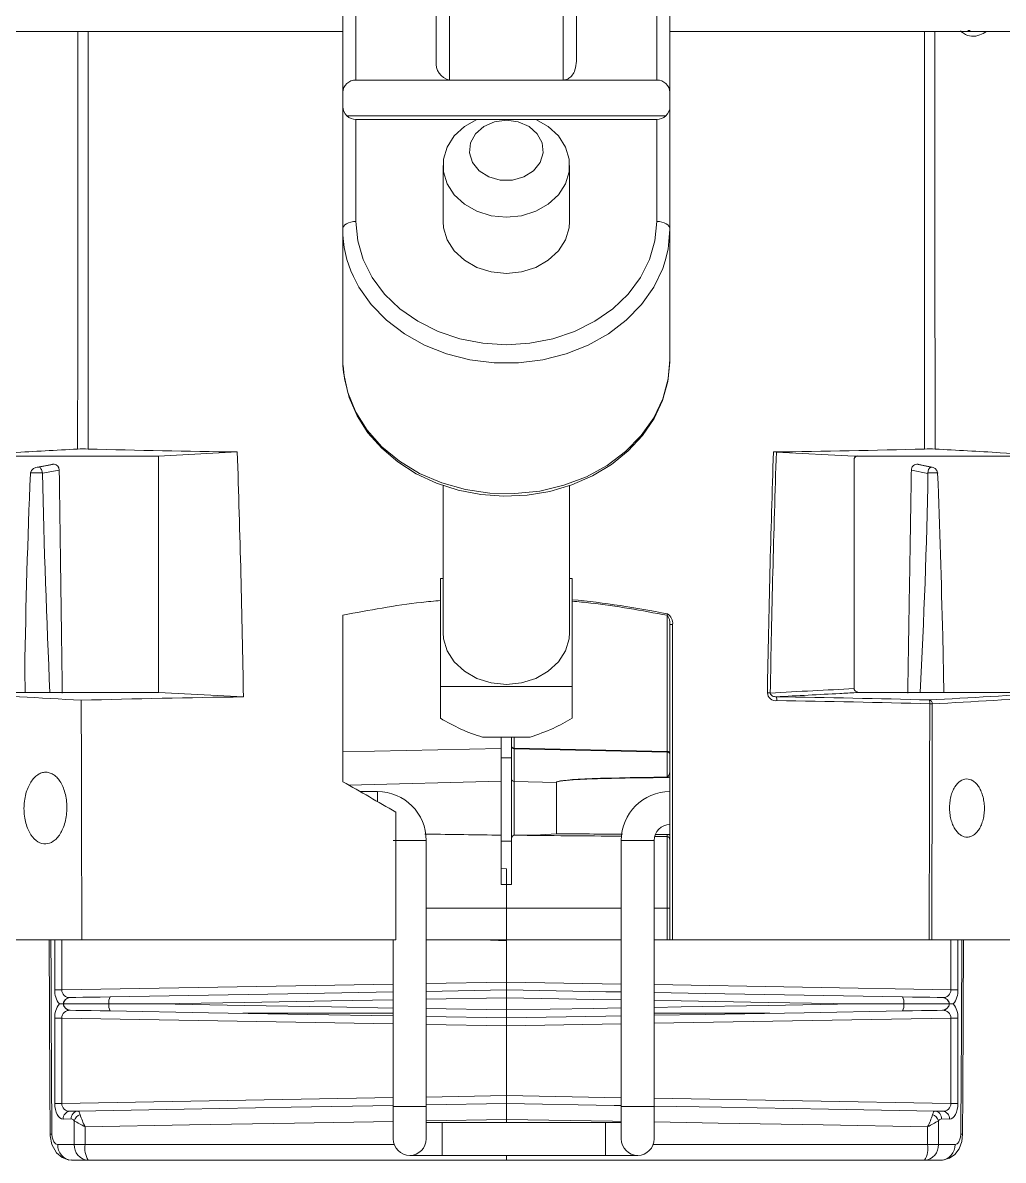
# Model space of a CAD drawing. Extents: x 9.3 to 87, y 1.1 to 68.8.
# Drawn here: x 36.271 to 39.993, y 54.122 to 58.437 of the extents above; entities that cross this region are included whole.
import ezdxf

# ---------------------------------------------------------------- set-up
doc = ezdxf.new("R2010")
doc.units = 0
doc.header["$MEASUREMENT"] = 0
doc.linetypes.add('SLD-Solid', pattern=[0])
doc.layers.add('OBJECT', color=7, linetype='CONTINUOUS')

msp = doc.modelspace()

# ---------------------------------------------------------------- linework, layer by layer
at = {"layer": 'OBJECT', "linetype": 'SLD-Solid', "lineweight": 15}
for p, q in [((37.8405, 58.291), (37.8405, 60.3961)), ((37.8905, 60.3961), (37.8905, 58.2194)), ((38.3225, 58.2194), (38.3225, 60.3961)), ((38.3725, 60.3961), (38.3725, 58.291)), ((37.4855, 58.1725), (37.4855, 60.0557)), ((37.5355, 60.0557), (37.5355, 58.2194)), ((38.6775, 58.2194), (38.6775, 60.0557)), ((38.7275, 60.0557), (38.7275, 58.1725)), ((35.2685, 58.4032), (37.4855, 58.4032)), ((38.7275, 58.4032), (40.9445, 58.4032)), ((37.5355, 58.2194), (37.8905, 58.2194)), ((37.8905, 58.2194), (38.3225, 58.2194)), ((38.6775, 58.2194), (38.3225, 58.2194)), ((37.4855, 58.1725), (37.4855, 58.1197)), ((38.7275, 58.1197), (38.7275, 58.1725)), ((37.4855, 57.6543), (37.4855, 58.1197)), ((38.7275, 58.1197), (38.7275, 57.6543)), ((37.5013, 58.0833), (38.7118, 58.0833)), ((38.6775, 58.0697), (37.5355, 58.0697)), ((37.5355, 58.0697), (37.5355, 57.6829)), ((38.6775, 57.6829), (38.6775, 58.0697)), ((37.8665, 57.8957), (37.8665, 57.6829)), ((38.3465, 57.6829), (38.3465, 57.8957)), ((37.4855, 57.6543), (37.4855, 57.5287)), ((38.7275, 57.6543), (38.7275, 57.5287)), ((37.4855, 57.5287), (37.4855, 57.1587)), ((38.7275, 57.1587), (38.7275, 57.5287)), ((37.4855, 57.1587), (37.4861, 57.1372)), ((37.0853, 56.8089), (36.7865, 56.7932)), ((36.7865, 56.7932), (36.7865, 55.8967)), ((39.1315, 56.8087), (39.4265, 56.7932)), ((36.3829, 56.7619), (36.3254, 56.751)), ((36.3862, 56.7622), (36.3309, 56.7517)), ((36.3315, 56.7518), (36.3898, 56.7622)), ((36.4096, 56.7399), (36.3455, 56.7284)), ((36.3862, 56.7622), (36.3898, 56.7622)), ((39.4265, 56.7786), (39.4265, 55.9113)), ((39.7067, 56.7275), (39.6437, 56.7399)), ((39.6641, 56.7622), (39.6677, 56.7622)), ((39.6641, 56.7622), (39.7172, 56.7517)), ((39.7177, 56.7518), (39.6677, 56.7622)), ((39.7227, 56.7511), (39.6716, 56.7618)), ((37.8665, 56.6823), (37.8665, 56.124)), ((38.3465, 56.124), (38.3465, 56.6816)), ((37.8565, 55.9192), (37.8565, 56.3288)), ((37.8565, 56.3288), (37.8665, 56.3288)), ((38.3465, 56.3288), (38.3565, 56.3288)), ((38.3565, 56.3288), (38.3565, 55.9192)), ((38.7169, 55.6729), (38.7169, 56.1893)), ((39.7668, 55.8967), (39.7635, 56.1111)), ((36.2786, 55.9806), (36.2798, 55.8954)), ((38.3565, 55.9192), (37.8565, 55.9192)), ((37.8565, 55.799), (37.8565, 55.9192)), ((38.3565, 55.799), (38.3565, 55.9192)), ((36.7865, 55.8967), (37.1087, 55.8799)), ((38.1966, 55.727), (38.0165, 55.727)), ((38.0865, 55.727), (38.0865, 55.6845)), ((38.1265, 55.6905), (38.1265, 55.727)), ((38.1362, 55.727), (38.1362, 55.6855)), ((38.0865, 55.6845), (37.4865, 55.6714)), ((38.0865, 55.6845), (38.0865, 55.5596)), ((38.1265, 55.5666), (38.1265, 55.6905)), ((38.1362, 55.6855), (38.7169, 55.6729)), ((38.7169, 55.6707), (38.1362, 55.6833)), ((38.1362, 55.6833), (38.1362, 55.5594)), ((38.7169, 55.5756), (38.7169, 55.6707)), ((38.0865, 55.5596), (37.5092, 55.5451)), ((38.0865, 55.5596), (38.0865, 55.3552)), ((38.1265, 55.3423), (38.1265, 55.5666)), ((38.1362, 55.5594), (38.2967, 55.5553)), ((38.1362, 55.5594), (38.1362, 55.3553)), ((38.2967, 55.3605), (38.2967, 55.5553)), ((38.2969, 55.5553), (38.2969, 55.3606)), ((37.6175, 55.5207), (37.5515, 55.5207)), ((37.6175, 55.5207), (37.6175, 55.4829)), ((37.8025, 55.3357), (37.6775, 55.3357)), ((37.8025, 54.3257), (37.8025, 55.3357)), ((38.0865, 55.3552), (38.0865, 55.1682)), ((38.1265, 55.3423), (38.1265, 55.1682)), ((38.5425, 55.3357), (38.5425, 54.3257)), ((38.5425, 55.3357), (38.6675, 55.3357)), ((38.6675, 54.3257), (38.6675, 55.3357)), ((38.7169, 55.0782), (38.7169, 55.3504)), ((38.0865, 55.2289), (38.1065, 55.2282)), ((38.1065, 55.1682), (38.1065, 55.2282)), ((38.1065, 55.1682), (38.0865, 55.1682)), ((38.1065, 55.1682), (38.1065, 55.0782)), ((38.1065, 55.1682), (38.1065, 55.0782)), ((38.1065, 55.1682), (38.1265, 55.1682)), ((37.8025, 55.0782), (38.1065, 55.0782)), ((38.1065, 55.0782), (38.1065, 54.9582)), ((38.1065, 55.0782), (38.1065, 54.9582)), ((38.5425, 55.0782), (38.1065, 55.0782)), ((38.6675, 55.0782), (38.7169, 55.0782)), ((38.7169, 55.0782), (38.7265, 55.0782)), ((34.8065, 54.9582), (37.6775, 54.9582)), ((36.4955, 54.9582), (36.0245, 54.9582)), ((36.3927, 54.7688), (36.3927, 54.9582)), ((36.4192, 54.9582), (36.4192, 54.7688)), ((36.4955, 54.9582), (37.6865, 54.9582)), ((37.6775, 54.9582), (37.6775, 54.3257)), ((38.1065, 54.9582), (37.8025, 54.9582)), ((37.8025, 54.9582), (38.0165, 54.9582)), ((38.0165, 54.9582), (38.1065, 54.9551)), ((38.1065, 54.9582), (38.5425, 54.9582)), ((38.1065, 54.9582), (38.1965, 54.9582)), ((38.1065, 54.7982), (38.1065, 54.9582)), ((38.1065, 54.7982), (38.1065, 54.9551)), ((38.5425, 54.9582), (38.1965, 54.9582)), ((38.7165, 54.9582), (38.6675, 54.9582)), ((41.4065, 54.9582), (38.6675, 54.9582)), ((39.7111, 54.9582), (38.7373, 54.9582)), ((39.7209, 54.9582), (40.1886, 54.9582)), ((39.7939, 54.9582), (39.7939, 54.7688)), ((39.8204, 54.7688), (39.8204, 54.9582)), ((37.8025, 54.7929), (38.1065, 54.7982)), ((38.1065, 54.7982), (38.1065, 54.7682)), ((38.1065, 54.7982), (38.1065, 54.7682)), ((38.5425, 54.7906), (38.1065, 54.7982)), ((36.3927, 54.7688), (36.4192, 54.7688)), ((36.4192, 54.7688), (37.6775, 54.7907)), ((37.8025, 54.7629), (38.1065, 54.7682)), ((39.7939, 54.7688), (38.6675, 54.7884)), ((39.8204, 54.7688), (39.7939, 54.7688)), ((38.1065, 54.7382), (37.8025, 54.7329)), ((38.1065, 54.6922), (38.1065, 54.7382)), ((38.1065, 54.6922), (38.1065, 54.7382)), ((37.1065, 54.6802), (37.6775, 54.6802)), ((37.8025, 54.6975), (38.1065, 54.6922)), ((38.1065, 54.6622), (37.8025, 54.6675)), ((38.6675, 54.6802), (39.1065, 54.6802)), ((36.3927, 54.3378), (36.3927, 54.6617)), ((36.3927, 54.6617), (36.4192, 54.6617)), ((37.6775, 54.6397), (36.4192, 54.6617)), ((36.4192, 54.6617), (36.4192, 54.3378)), ((38.1065, 54.6322), (37.8025, 54.6375)), ((38.1065, 54.6622), (38.1065, 54.6322)), ((38.1065, 54.6622), (38.1065, 54.6322)), ((38.1065, 54.6322), (38.5425, 54.6398)), ((38.1065, 54.3672), (38.1065, 54.6322)), ((38.1065, 54.3672), (38.1065, 54.6322)), ((38.6675, 54.642), (39.7939, 54.6617)), ((39.8204, 54.6617), (39.7939, 54.6617)), ((39.7939, 54.6617), (39.7939, 54.3378)), ((39.8204, 54.3378), (39.8204, 54.6617)), ((37.8025, 54.3619), (38.1065, 54.3672)), ((38.1065, 54.3672), (38.1065, 54.3372)), ((38.1065, 54.3672), (38.1065, 54.3372)), ((38.5425, 54.3596), (38.1065, 54.3672)), ((36.3927, 54.3378), (36.4192, 54.3378)), ((36.4192, 54.3378), (37.6775, 54.3597)), ((37.6775, 54.3257), (37.6775, 54.2032)), ((37.8025, 54.3257), (37.6775, 54.3257)), ((37.8025, 54.3319), (38.1065, 54.3372)), ((37.8025, 54.2032), (37.8025, 54.3257)), ((38.5425, 54.3257), (38.5425, 54.2032)), ((38.5425, 54.3257), (38.6675, 54.3257)), ((39.7939, 54.3378), (38.6675, 54.3574)), ((38.6675, 54.2032), (38.6675, 54.3257)), ((39.8204, 54.3378), (39.7939, 54.3378)), ((36.4549, 54.2789), (36.4246, 54.2783)), ((36.4506, 54.3083), (36.4809, 54.3088)), ((39.7625, 54.3083), (39.7322, 54.3088)), ((39.7581, 54.2789), (39.7885, 54.2783)), ((36.4665, 54.1822), (36.4665, 54.2722)), ((36.5075, 54.2495), (36.5075, 54.1822)), ((38.1065, 54.2772), (37.8025, 54.2719)), ((37.8625, 54.2657), (37.8025, 54.2657)), ((38.4825, 54.2657), (37.8625, 54.2657)), ((37.8625, 54.2657), (37.8625, 54.1407)), ((38.1065, 54.2657), (38.1065, 54.2772)), ((38.1065, 54.2657), (38.1065, 54.2772)), ((38.5425, 54.2657), (38.4825, 54.2657)), ((38.4825, 54.2657), (38.4825, 54.1407)), ((39.7055, 54.2495), (39.7055, 54.1822)), ((39.7465, 54.1822), (39.7465, 54.2722)), ((36.4037, 54.1822), (36.4665, 54.1822)), ((36.5075, 54.1822), (36.4665, 54.1822)), ((36.5075, 54.1822), (37.6812, 54.1822)), ((39.7055, 54.1822), (38.6639, 54.1822)), ((39.7055, 54.1822), (39.7465, 54.1822)), ((39.8094, 54.1822), (39.7465, 54.1822)), ((36.5195, 54.1222), (36.4566, 54.1222)), ((38.1065, 54.1222), (36.5195, 54.1222)), ((37.74, 54.1407), (37.8625, 54.1407)), ((37.8625, 54.1407), (38.4825, 54.1407)), ((38.1065, 54.1407), (38.1065, 54.1222)), ((38.1065, 54.1407), (38.1065, 54.1222)), ((38.1065, 54.1222), (39.6936, 54.1222)), ((38.4825, 54.1407), (38.605, 54.1407)), ((39.6936, 54.1222), (39.7564, 54.1222))]:
    msp.add_line(p, q, dxfattribs=at)
at = {"layer": 'OBJECT', "linetype": 'SLD-Solid', "lineweight": 15, "flags": 128}
for points in [[(38.2183, 58.0697), (38.2657, 58.0429), (38.3041, 58.0074), (38.3309, 57.9655), (38.3448, 57.9194), (38.3448, 57.872), (38.3309, 57.826), (38.3041, 57.7841), (38.2657, 57.7486), (38.2181, 57.7217), (38.164, 57.7049), (38.1065, 57.6991), (38.0491, 57.7049), (37.995, 57.7217), (37.9474, 57.7486), (37.909, 57.7841), (37.8821, 57.826), (37.8683, 57.872), (37.8683, 57.9194), (37.8821, 57.9655), (37.909, 58.0074), (37.9474, 58.0429), (37.9948, 58.0697)], [(38.1065, 58.0678), (38.0611, 58.0616), (38.0206, 58.0436), (37.9893, 58.0158), (37.9708, 57.9813), (37.967, 57.9436), (37.9783, 57.907), (38.0035, 57.8754), (38.0399, 57.8522), (38.0835, 57.84), (38.1296, 57.84), (38.1732, 57.8522), (38.2095, 57.8754), (38.2347, 57.907), (38.2461, 57.9436), (38.2423, 57.9813), (38.2237, 58.0158), (38.1925, 58.0436), (38.152, 58.0616), (38.1065, 58.0678)], [(37.4855, 57.6543), (37.4865, 57.6599), (37.4893, 57.6652), (37.494, 57.6702), (37.5002, 57.6745), (37.5078, 57.6781), (37.5164, 57.6808), (37.5258, 57.6824), (37.5355, 57.6829)], [(37.5355, 57.6829), (37.5426, 57.6098), (37.5635, 57.5384), (37.5978, 57.4706), (37.6446, 57.408), (37.7028, 57.3522), (37.7709, 57.3045), (37.8473, 57.2662), (37.9301, 57.2381), (38.0172, 57.221), (38.1065, 57.2152), (38.1959, 57.221), (38.283, 57.2381), (38.3658, 57.2662), (38.4422, 57.3045), (38.5103, 57.3522), (38.5685, 57.408), (38.6153, 57.4706), (38.6496, 57.5384), (38.6705, 57.6098), (38.6775, 57.6829)], [(37.8665, 57.6829), (37.8683, 57.6592), (37.8821, 57.6132), (37.909, 57.5713), (37.9474, 57.5358), (37.995, 57.5089), (38.0491, 57.4921), (38.1065, 57.4863)], [(38.1065, 57.4863), (38.164, 57.4921), (38.2181, 57.5089), (38.2657, 57.5358), (38.3041, 57.5713), (38.3309, 57.6132), (38.3448, 57.6592), (38.3465, 57.6829)], [(38.7275, 57.6543), (38.7266, 57.6599), (38.7237, 57.6652), (38.7191, 57.6702), (38.7129, 57.6745), (38.7053, 57.6781), (38.6967, 57.6808), (38.6873, 57.6824), (38.6775, 57.6829)], [(38.7275, 57.6543), (38.7206, 57.5785), (38.7098, 57.5336)], [(38.7098, 57.5336), (38.7, 57.5043), (38.666, 57.4336), (38.6196, 57.3677), (38.5618, 57.3083), (38.4937, 57.2566), (38.417, 57.2137), (38.3334, 57.1807), (38.2447, 57.1583), (38.1529, 57.147), (38.0601, 57.147), (37.9684, 57.1583), (37.8797, 57.1807), (37.796, 57.2137), (37.7194, 57.2566), (37.6513, 57.3083), (37.5934, 57.3677), (37.547, 57.4336), (37.5258, 57.474)], [(37.4861, 57.1372), (37.4883, 57.1106), (37.5045, 57.034), (37.5347, 56.9604), (37.5782, 56.8914), (37.6341, 56.8286), (37.7009, 56.7735), (37.7773, 56.7274), (37.8613, 56.6914), (37.951, 56.6662), (38.0444, 56.6526), (38.1392, 56.6507), (38.2332, 56.6607), (38.3243, 56.6823), (38.4103, 56.715), (38.4893, 56.7581), (38.5593, 56.8105), (38.6187, 56.871), (38.6662, 56.9383), (38.7007, 57.0106), (38.7213, 57.0865), (38.7275, 57.1587)], [(37.4875, 57.1364), (37.4916, 57.0866), (37.5099, 57.015), (37.54, 56.9464), (37.5814, 56.882), (37.6334, 56.8231), (37.6948, 56.7708), (37.7646, 56.7263), (37.8413, 56.6904), (37.9234, 56.6639), (38.0093, 56.6473), (38.0971, 56.641), (38.1851, 56.6451), (38.2716, 56.6595), (38.3549, 56.6841), (38.4333, 56.7182), (38.5051, 56.7614), (38.5688, 56.8127), (38.6232, 56.8712), (38.667, 56.9355), (38.6994, 57.0043), (38.7196, 57.0762), (38.7274, 57.1495), (38.7269, 57.1588)], [(38.1065, 55.9274), (38.0491, 55.9331), (37.995, 55.9499), (37.9474, 55.9768), (37.909, 56.0123), (37.8821, 56.0543), (37.8683, 56.1003), (37.8665, 56.124)], [(38.3465, 56.124), (38.3448, 56.1003), (38.3309, 56.0543), (38.3041, 56.0123), (38.2657, 55.9768), (38.2181, 55.9499), (38.164, 55.9331), (38.1065, 55.9274)], [(38.1265, 55.6905), (38.1267, 55.6895), (38.1273, 55.6886), (38.1282, 55.6877), (38.1293, 55.687), (38.1308, 55.6864), (38.1325, 55.6859), (38.1343, 55.6856), (38.1362, 55.6855)], [(38.7265, 55.6679), (38.7264, 55.6688), (38.7258, 55.6697), (38.7249, 55.6706), (38.7237, 55.6713), (38.7223, 55.672), (38.7206, 55.6724), (38.7188, 55.6727), (38.7169, 55.6729)], [(36.3717, 54.9582), (36.3734, 54.4038), (36.375, 54.2211)], [(39.8381, 54.2211), (39.8395, 54.3749), (39.8417, 54.9582)], [(36.6029, 54.742), (36.9759, 54.7485), (37.3513, 54.755), (37.6775, 54.7607)], [(38.5425, 54.7606), (38.4846, 54.7616), (38.1065, 54.7682)], [(39.6102, 54.742), (39.2372, 54.7485), (38.8617, 54.755), (38.6675, 54.7584)], [(36.4506, 54.7393), (36.472, 54.7397), (36.4989, 54.7402), (36.5303, 54.7407), (36.5654, 54.7413), (36.6029, 54.742)], [(37.6775, 54.7308), (37.4431, 54.7267), (37.1128, 54.7209), (36.7842, 54.7152)], [(36.7842, 54.7152), (37.1128, 54.7095), (37.4431, 54.7038), (37.6775, 54.6997)], [(38.1065, 54.7382), (38.4386, 54.7324), (38.5425, 54.7306)], [(38.6675, 54.7285), (38.77, 54.7267), (39.1003, 54.7209), (39.4289, 54.7152)], [(39.4289, 54.7152), (39.1003, 54.7095), (38.77, 54.7038), (38.6675, 54.702)], [(39.7625, 54.7393), (39.7411, 54.7397), (39.7142, 54.7402), (39.6827, 54.7407), (39.6477, 54.7413), (39.6102, 54.742)], [(36.6029, 54.6885), (36.5654, 54.6891), (36.5303, 54.6897), (36.4989, 54.6903), (36.472, 54.6908), (36.4506, 54.6911)], [(37.6775, 54.6697), (37.3513, 54.6754), (36.9759, 54.682), (36.6029, 54.6885)], [(38.5425, 54.6998), (38.4386, 54.698), (38.1065, 54.6922)], [(38.1065, 54.6622), (38.4846, 54.6688), (38.5425, 54.6698)], [(38.6675, 54.672), (38.8617, 54.6754), (39.2372, 54.682), (39.6102, 54.6885)], [(39.6102, 54.6885), (39.6477, 54.6891), (39.6827, 54.6897), (39.7142, 54.6903), (39.7411, 54.6908), (39.7625, 54.6911)], [(36.4809, 54.3088), (36.8835, 54.3159), (37.2894, 54.323), (37.6775, 54.3297)], [(38.5425, 54.3296), (38.5157, 54.3301), (38.1065, 54.3372)], [(39.7322, 54.3088), (39.3296, 54.3159), (38.9237, 54.323), (38.6675, 54.3274)], [(37.6775, 54.2698), (37.303, 54.2633), (36.9037, 54.2564), (36.5075, 54.2495)], [(38.1065, 54.2772), (38.5088, 54.2702), (38.5425, 54.2697)], [(38.6675, 54.2675), (38.9101, 54.2633), (39.3094, 54.2564), (39.7055, 54.2495)], [(36.3751, 54.2211), (36.375, 54.2152), (36.3813, 54.1817), (36.3986, 54.1503), (36.42, 54.1322), (36.4459, 54.123), (36.4562, 54.1234)], [(39.7571, 54.123), (39.7619, 54.1224), (39.7888, 54.1298), (39.8091, 54.1444), (39.8248, 54.1657), (39.8352, 54.1938), (39.8378, 54.221)]]:
    msp.add_lwpolyline(points, dxfattribs=at)
at = {"layer": 'OBJECT', "linetype": 'SLD-Solid', "lineweight": 15}
for centre, radius, start, end in [((37.9033, 58.2815), 0.0634, 171.4507, 258.4269), ((37.534, 58.1709), 0.0485, 88.1618, 178.1955), ((38.679, 58.1709), 0.0485, 1.8797, 91.7633), ((37.5355, 58.1197), 0.05, 180.0003, 226.8208), ((38.6775, 58.1197), 0.05, 313.1793, 359.9988), ((37.5355, 58.1197), 0.05, 226.822, 269.9991), ((38.6775, 58.1197), 0.05, 270.0001, 313.1788), ((37.9156, 57.6558), 0.4301, 180.2013, 204.9991), ((36.4997, 56.3158), 0.5046, 87.8208, 92.3097), ((39.1244, 56.6206), 0.1882, 87.8145, 91.1956), ((39.4403, 56.78), 0.0138, 99.7979, 185.6882), ((39.7134, 56.3158), 0.5046, 87.6902, 92.1792), ((36.3302, 56.7205), 0.0313, 88.7341, 163.8916), ((36.3881, 56.7407), 0.0215, 357.7831, 85.5477), ((39.665, 56.7409), 0.0213, 92.4763, 182.6471), ((39.7334, 56.7306), 0.0266, 127.5338, 183.1604), ((39.7177, 56.7256), 0.0262, 9.4967, 90.1179), ((64.6751, 55.5444), 28.3997, 177.61255, 179.11991), ((72.3641, 57.5549), 36.028, 181.31446, 182.63789), ((18.1411, 57.0941), 21.5688, 356.81767, 359.02605), ((-2.0694, 55.1246), 41.8437, 1.35095, 2.19659), ((38.0148, 52.719), 3.546, 78.5613, 84.469), ((38.5892, 56.2186), 0.131, 347.0442, 349.4355), ((38.6864, 56.162), 0.0409, 348.8971, 41.8178), ((38.6983, 56.1604), 0.0395, 351.3895, 60.0222), ((38.7345, 56.0744), 0.0802, 87.9733, 95.695), ((39.1291, 55.8972), 0.0319, 184.0224, 276.7138), ((39.0929, 55.6228), 0.2722, 86.7448, 89.0894), ((39.1004, 55.8692), 0.0326, 353.3818, 19.409), ((39.6908, 55.8572), 0.0229, 350.5798, 28.2809), ((39.7088, 55.8538), 0.0144, 358.0331, 81.4105), ((39.7125, 55.5672), 0.2863, 87.8594, 89.8319), ((38.2144, 56.3808), 0.6831, 238.4058, 253.1576), ((38.1352, 55.6921), 0.00884, 190.4208, 276.2159), ((38.3062, 55.6844), 0.17, 179.6306, 180.3694), ((38.5355, 55.6718), 0.1814, 359.6538, 0.3462), ((38.7178, 55.6619), 0.00884, 10.4177, 96.2134), ((38.7471, 55.5775), 0.0303, 183.5924, 187.126), ((38.7167, 55.5929), 0.0192, 271.0112, 300.7507), ((38.1352, 55.5682), 0.00884, 190.4214, 276.2131), ((38.297, 55.5662), 0.0109, 268.3848, 269.3044), ((37.6175, 55.3357), 0.185, 0, 90), ((38.7275, 55.3357), 0.185, 90, 180), ((38.1648, 56.9485), 1.5935, 268.9717, 274.7491), ((38.8695, 128.0456), 72.6872, 269.548649, 269.74638), ((38.7275, 55.3357), 0.06, 90, 180), ((38.9115, 55.3499), 0.1946, 177.5722, 179.8798), ((38.1396, 55.3431), 0.0131, 113.7121, 183.2978), ((39.2825, 161.9074), 106.5585, 269.382621, 269.602463), ((38.7147, 55.3387), 0.0119, 354.6498, 79.3462), ((28.3665, 55.0483), 10.3505, 359.5012, 0.16547), ((36.4671, 54.7638), 0.0746, 176.1801, 220.6664), ((36.4489, 54.769), 0.0297, 180.4726, 272.3669), ((39.7641, 54.769), 0.0297, 267.6331, 359.5286), ((39.746, 54.7638), 0.0746, 319.334, 3.8183), ((36.4671, 54.6666), 0.0746, 139.3336, 183.8199), ((36.4522, 54.7117), 0.0277, 94.2445, 172.6384), ((36.4522, 54.7188), 0.0277, 187.3616, 265.7555), ((36.4524, 54.7119), 0.0275, 93.8712, 173.0771), ((36.4524, 54.7185), 0.0275, 186.9222, 266.1302), ((36.636, 54.7217), 0.0387, 148.5051, 189.6803), ((36.636, 54.7087), 0.0387, 170.3197, 211.4949), ((39.5771, 54.7217), 0.0387, 350.3171, 31.4976), ((39.5771, 54.7087), 0.0387, 328.5024, 9.6829), ((39.7606, 54.7119), 0.0275, 6.9219, 86.1298), ((39.7606, 54.7185), 0.0275, 273.8688, 353.0788), ((39.7609, 54.7117), 0.0277, 7.363, 85.7534), ((39.7609, 54.7188), 0.0277, 274.2466, 352.637), ((39.746, 54.6666), 0.0746, 356.1817, 40.666), ((36.4489, 54.6614), 0.0297, 87.6326, 179.528), ((39.7641, 54.6614), 0.0297, 0.4709, 92.3675), ((36.449, 54.338), 0.0298, 180.5097, 273.1098), ((39.7641, 54.338), 0.0298, 266.8904, 359.4907), ((36.4529, 54.2801), 0.0283, 94.7089, 183.5306), ((36.4832, 54.2806), 0.0283, 94.7089, 183.53), ((36.502, 54.2604), 0.0374, 110.7328, 161.4995), ((36.7762, 54.3862), 0.3014, 197.5498, 206.9734), ((39.4366, 54.3864), 0.3018, 333.0322, 342.4453), ((39.7111, 54.2604), 0.0374, 18.501, 69.2674), ((39.7299, 54.2806), 0.0283, 356.4704, 85.2908), ((39.7602, 54.2801), 0.0283, 356.4692, 85.2906), ((36.7448, 54.7258), 0.5322, 238.4747, 243.5216), ((39.4678, 54.7267), 0.5332, 296.4832, 301.5205), ((36.3812, 54.1817), 0.0399, 89.1265, 99.2376), ((37.74, 54.2032), 0.0625, 180, 0), ((38.605, 54.2032), 0.0625, 180, 0), ((39.8318, 54.1807), 0.0409, 80.9174, 90.7827), ((36.4604, 54.1789), 0.0568, 176.664, 266.2215), ((36.5233, 54.1789), 0.0568, 176.6637, 266.2218), ((36.5916, 54.1678), 0.0853, 170.2762, 212.3304), ((39.6215, 54.1678), 0.0853, 327.6712, 9.7227), ((39.6898, 54.1789), 0.0568, 273.7788, 3.3359), ((39.7527, 54.1789), 0.0568, 273.7788, 3.3359)]:
    msp.add_arc(centre, radius, start, end, dxfattribs=at)
for centre, major_axis, ratio, start_param, end_param in [((41.0652, 55.4858), (2.7685, -0.0696), 0.020997, 2.583961, 3.14212), ((39.3553, 55.4582), (3.6232, 0), 0.030245, 4.521937, 4.535268), ((36.4246, 54.3383), (0.0004, 0.06), 0.531565, 1.583731, 3.154527), ((39.7885, 54.3383), (-0.0004, 0.06), 0.531565, 3.128658, 4.699455)]:
    msp.add_ellipse(centre, major_axis=major_axis, ratio=ratio, start_param=start_param, end_param=end_param, dxfattribs=at)
for points, knots in [([(36.4794, 56.82), (36.4794, 56.8572), (36.4795, 57.1565), (36.48, 57.6848), (36.4802, 58.1747), (36.4803, 58.4032)], [0, 0, 0, 0, 0.070328, 0.566297, 1, 1, 1, 1]), ([(36.5196, 58.4032), (36.5195, 58.1568), (36.5194, 57.6299), (36.5191, 57.1014), (36.5189, 56.82)], [0, 0, 0, 0, 0.467637, 1, 1, 1, 1]), ([(39.6935, 58.4032), (39.6936, 58.1457), (39.6937, 57.6187), (39.694, 57.0902), (39.6942, 56.82)], [0, 0, 0, 0, 0.488781, 1, 1, 1, 1]), ([(39.929, 58.4032), (39.9207, 58.3986), (39.8929, 58.3832), (39.857, 58.3827), (39.8335, 58.4033), (39.8297, 58.4066)], [0, 0, 0, 0, 0.262381, 0.881618, 1, 1, 1, 1]), ([(38.3725, 58.291), (38.3715, 58.2797), (38.3699, 58.2609), (38.3582, 58.2389), (38.3456, 58.2264), (38.3334, 58.2203), (38.3258, 58.2197), (38.3225, 58.2194)], [0, 0, 0, 0, 0.350281, 0.585229, 0.7605, 0.899708, 1, 1, 1, 1]), ([(36.7865, 56.7932), (36.6837, 56.7932), (36.5828, 56.7932), (36.3849, 56.7932), (36.2879, 56.7932), (36.098, 56.7932), (36.0056, 56.7932), (35.871, 56.7932), (35.8268, 56.7932), (35.7397, 56.7932), (35.6968, 56.7932), (35.5703, 56.7932), (35.4892, 56.7932), (35.3723, 56.7932), (35.3341, 56.7932), (35.2594, 56.7932), (35.2229, 56.7932), (35.1159, 56.7932), (35.0483, 56.7932), (34.9526, 56.7932), (34.9216, 56.7932), (34.8765, 56.7932), (34.8617, 56.7932), (34.8326, 56.7932), (34.8183, 56.7932), (34.804, 56.7932)], [0, 0, 0, 0, 0.125, 0.125, 0.25, 0.25, 0.375, 0.375, 0.4375, 0.4375, 0.5, 0.5, 0.625, 0.625, 0.6875, 0.6875, 0.75, 0.75, 0.875, 0.875, 0.9375, 0.9375, 0.96875, 0.96875, 1, 1, 1, 1]), ([(36.0392, 56.7948), (36.1036, 56.7987), (36.168, 56.8024), (36.2324, 56.8061), (36.3147, 56.8108), (36.397, 56.8154), (36.4794, 56.82)], [0.00042223, 0.00042223, 0.00042223, 0.00042223, 0.00998302, 0.00998302, 0.00998302, 0.02220394, 0.02220394, 0.02220394, 0.02220394]), ([(39.4265, 56.7932), (39.5294, 56.7932), (39.6303, 56.7932), (39.8281, 56.7932), (39.9252, 56.7932), (40.1151, 56.7932), (40.2075, 56.7932), (40.342, 56.7932), (40.3862, 56.7932), (40.4733, 56.7932), (40.5163, 56.7932), (40.6428, 56.7932), (40.7239, 56.7932), (40.8408, 56.7932), (40.8789, 56.7932), (40.9536, 56.7932), (40.9902, 56.7932), (41.0972, 56.7932), (41.1647, 56.7932), (41.2605, 56.7932), (41.2915, 56.7932), (41.3366, 56.7932), (41.3514, 56.7932), (41.3805, 56.7932), (41.3948, 56.7932), (41.4091, 56.7932)], [0, 0, 0, 0, 0.125, 0.125, 0.25, 0.25, 0.375, 0.375, 0.4375, 0.4375, 0.5, 0.5, 0.625, 0.625, 0.6875, 0.6875, 0.75, 0.75, 0.875, 0.875, 0.9375, 0.9375, 0.96875, 0.96875, 1, 1, 1, 1]), ([(40.1739, 56.7948), (40.1095, 56.7987), (40.0451, 56.8024), (39.9807, 56.8061), (39.8984, 56.8108), (39.816, 56.8154), (39.7337, 56.82)], [0.00042223, 0.00042223, 0.00042223, 0.00042223, 0.00998302, 0.00998302, 0.00998302, 0.02220394, 0.02220394, 0.02220394, 0.02220394]), ([(36.3315, 56.7518), (36.3315, 56.7517), (36.3325, 56.7516), (36.3348, 56.7509), (36.3384, 56.748), (36.3417, 56.7431), (36.3443, 56.737), (36.3451, 56.7322), (36.3455, 56.7299)], [0, 0, 0, 0, 0.005288, 0.181468, 0.410794, 0.614403, 0.806986, 1, 1, 1, 1]), ([(36.3455, 56.7299), (36.3376, 56.7297), (36.3215, 56.7293), (36.3074, 56.7292), (36.3002, 56.7291)], [0, 0, 0, 0, 0.488037, 1, 1, 1, 1]), ([(39.7436, 56.7299), (39.7388, 56.7297), (39.729, 56.7293), (39.7143, 56.7292), (39.7068, 56.7291)], [0, 0, 0, 0, 0.488035, 1, 1, 1, 1]), ([(37.4865, 56.19), (37.5855, 56.2085), (37.7081, 56.2315), (37.8325, 56.2433), (37.8565, 56.2455)], [0, 0, 0, 0, 0.806559, 1, 1, 1, 1]), ([(38.7169, 56.1893), (38.6208, 56.2071), (38.5013, 56.2293), (38.3802, 56.2408), (38.3565, 56.2431)], [0, 0, 0, 0, 0.804447, 1, 1, 1, 1]), ([(34.8312, 55.8967), (34.944, 55.8967), (35.0712, 55.8967), (35.3543, 55.8967), (35.5084, 55.8967), (35.7579, 55.8967), (35.8437, 55.8967), (36.0202, 55.8967), (36.111, 55.8967), (36.3908, 55.8967), (36.5849, 55.8967), (36.7865, 55.8967)], [0, 0, 0, 0, 0.25, 0.25, 0.5, 0.5, 0.625, 0.625, 0.75, 0.75, 1, 1, 1, 1]), ([(39.1312, 55.8801), (39.1264, 55.8801), (39.1216, 55.8808), (39.1149, 55.884), (39.1128, 55.8853), (39.1094, 55.8892), (39.1082, 55.8918), (39.1084, 55.8945)], [0, 0, 0, 0, 0.5, 0.5, 0.75, 0.75, 1, 1, 1, 1]), ([(39.1084, 55.8945), (39.1621, 55.8974), (39.2159, 55.9002), (39.2697, 55.903), (39.322, 55.9058), (39.3742, 55.9085), (39.4265, 55.9113)], [0, 0, 0, 0, 0.00819672, 0.00819672, 0.00819672, 0.01616894, 0.01616894, 0.01616894, 0.01616894]), ([(39.4478, 55.8967), (39.4428, 55.8965), (39.4378, 55.8962), (39.4328, 55.8959), (39.4128, 55.8949), (39.3928, 55.8938), (39.3728, 55.8928), (39.2923, 55.8885), (39.2117, 55.8843), (39.1312, 55.8801)], [0, 0, 0, 0, 0.000762, 0.000762, 0.000762, 0.00381, 0.00381, 0.00381, 0.0160892, 0.0160892, 0.0160892, 0.0160892]), ([(39.4265, 55.9113), (39.4265, 55.9088), (39.4275, 55.9064), (39.4305, 55.9025), (39.4324, 55.9011), (39.4385, 55.8977), (39.4432, 55.8967), (39.4478, 55.8967)], [0, 0, 0, 0, 0.25, 0.25, 0.5, 0.5, 1, 1, 1, 1]), ([(41.3819, 55.8967), (41.2701, 55.8967), (41.1441, 55.8967), (40.864, 55.8967), (40.7116, 55.8967), (40.3826, 55.8967), (40.2081, 55.8967), (39.8391, 55.8967), (39.6472, 55.8967), (39.4478, 55.8967)], [0, 0, 0, 0, 0.25, 0.25, 0.5, 0.5, 0.75, 0.75, 1, 1, 1, 1]), ([(38.1966, 55.727), (38.2266, 55.7375), (38.2848, 55.7579), (38.3331, 55.7856), (38.3565, 55.799)], [0, 0, 0, 0, 0.515407, 1, 1, 1, 1]), ([(36.3581, 55.3223), (36.3681, 55.3227), (36.3777, 55.3259), (36.3918, 55.3354), (36.3964, 55.3394), (36.405, 55.3487), (36.4091, 55.354), (36.4168, 55.3662), (36.4204, 55.3731), (36.4267, 55.388), (36.4294, 55.3961), (36.434, 55.4135), (36.4357, 55.4225), (36.4381, 55.4412), (36.4387, 55.451), (36.4386, 55.4702), (36.4379, 55.4798), (36.4354, 55.4986), (36.4336, 55.5075), (36.429, 55.5245), (36.4262, 55.5325), (36.4197, 55.547), (36.4161, 55.5537), (36.4083, 55.5655), (36.4042, 55.5706), (36.3954, 55.5794), (36.3908, 55.5831), (36.3814, 55.5888), (36.3766, 55.5909), (36.3668, 55.5936), (36.3618, 55.5942), (36.3519, 55.5939), (36.347, 55.593), (36.3372, 55.5897), (36.3323, 55.5873), (36.323, 55.581), (36.3184, 55.5771), (36.3097, 55.5678), (36.3055, 55.5623), (36.2978, 55.5502), (36.2943, 55.5434), (36.2879, 55.5286), (36.2851, 55.5203), (36.2805, 55.5032), (36.2787, 55.4942), (36.2769, 55.4801), (36.2765, 55.4752), (36.2759, 55.4656), (36.2757, 55.4608), (36.2758, 55.4464), (36.2764, 55.4366), (36.2789, 55.4179), (36.2807, 55.409), (36.2854, 55.3918), (36.2882, 55.3839), (36.2947, 55.3693), (36.2984, 55.3627), (36.3101, 55.345), (36.3192, 55.3362), (36.338, 55.3247), (36.3481, 55.322), (36.3581, 55.3223)], [0, 0, 0, 0, 0.0625, 0.0625, 0.09375, 0.09375, 0.125, 0.125, 0.15625, 0.15625, 0.1875, 0.1875, 0.21875, 0.21875, 0.25, 0.25, 0.28125, 0.28125, 0.3125, 0.3125, 0.34375, 0.34375, 0.375, 0.375, 0.40625, 0.40625, 0.4375, 0.4375, 0.46875, 0.46875, 0.5, 0.5, 0.53125, 0.53125, 0.5625, 0.5625, 0.59375, 0.59375, 0.625, 0.625, 0.65625, 0.65625, 0.6875, 0.6875, 0.71875, 0.71875, 0.734375, 0.734375, 0.75, 0.75, 0.78125, 0.78125, 0.8125, 0.8125, 0.84375, 0.84375, 0.875, 0.875, 0.9375, 0.9375, 1, 1, 1, 1]), ([(38.7171, 55.5737), (38.6464, 55.5733), (38.5757, 55.5725), (38.4698, 55.57), (38.4345, 55.569), (38.3817, 55.5666), (38.3641, 55.5657), (38.3378, 55.5637), (38.3291, 55.5629), (38.3161, 55.5613), (38.3118, 55.5607), (38.3055, 55.5594), (38.3034, 55.559), (38.3004, 55.558), (38.2995, 55.5577), (38.2977, 55.5567), (38.2969, 55.5561), (38.2969, 55.5553)], [0, 0, 0, 0, 0.5, 0.5, 0.75, 0.75, 0.875, 0.875, 0.9375, 0.9375, 0.96875, 0.96875, 0.984375, 0.984375, 0.992188, 0.992188, 1, 1, 1, 1]), ([(38.7265, 55.5944), (38.7265, 55.5916), (38.7258, 55.5886), (38.7239, 55.5836), (38.7231, 55.5819), (38.7216, 55.5793), (38.721, 55.5784), (38.7199, 55.5772), (38.7195, 55.5768), (38.7184, 55.576), (38.7178, 55.5756), (38.7169, 55.5756)], [0, 0, 0, 0, 0.5, 0.5, 0.75, 0.75, 0.875, 0.875, 0.9375, 0.9375, 1, 1, 1, 1]), ([(39.8533, 55.5686), (39.8614, 55.5688), (39.8693, 55.5665), (39.8808, 55.5594), (39.8846, 55.5564), (39.8917, 55.5493), (39.8951, 55.5452), (39.9016, 55.5357), (39.9046, 55.5303), (39.91, 55.5185), (39.9123, 55.5122), (39.9164, 55.4984), (39.9179, 55.4911), (39.9202, 55.4761), (39.9209, 55.4682), (39.9212, 55.4526), (39.9208, 55.4448), (39.9191, 55.4294), (39.9178, 55.4219), (39.9143, 55.4079), (39.9121, 55.4012), (39.9071, 55.389), (39.9043, 55.3834), (39.8981, 55.3734), (39.8947, 55.369), (39.8877, 55.3615), (39.884, 55.3583), (39.8764, 55.3532), (39.8725, 55.3512), (39.8646, 55.3486), (39.8605, 55.3479), (39.8525, 55.3477), (39.8485, 55.3482), (39.8405, 55.3505), (39.8365, 55.3522), (39.8289, 55.3569), (39.8251, 55.3598), (39.818, 55.3669), (39.8145, 55.3712), (39.8081, 55.3807), (39.8051, 55.386), (39.7998, 55.3976), (39.7974, 55.4042), (39.7934, 55.4178), (39.7918, 55.425), (39.7896, 55.4401), (39.7889, 55.448), (39.7886, 55.4637), (39.789, 55.4716), (39.7906, 55.487), (39.7919, 55.4944), (39.7954, 55.5085), (39.7976, 55.5152), (39.8026, 55.5274), (39.8055, 55.5331), (39.8147, 55.548), (39.8219, 55.5557), (39.8371, 55.5658), (39.8452, 55.5685), (39.8533, 55.5686)], [0, 0, 0, 0, 0.0625, 0.0625, 0.09375, 0.09375, 0.125, 0.125, 0.15625, 0.15625, 0.1875, 0.1875, 0.21875, 0.21875, 0.25, 0.25, 0.28125, 0.28125, 0.3125, 0.3125, 0.34375, 0.34375, 0.375, 0.375, 0.40625, 0.40625, 0.4375, 0.4375, 0.46875, 0.46875, 0.5, 0.5, 0.53125, 0.53125, 0.5625, 0.5625, 0.59375, 0.59375, 0.625, 0.625, 0.65625, 0.65625, 0.6875, 0.6875, 0.71875, 0.71875, 0.75, 0.75, 0.78125, 0.78125, 0.8125, 0.8125, 0.84375, 0.84375, 0.875, 0.875, 0.9375, 0.9375, 1, 1, 1, 1]), ([(37.6865, 55.4428), (37.6865, 55.3626), (37.6865, 55.2824), (37.6865, 55.1972), (37.6865, 55.192), (37.6865, 55.1819), (37.6865, 55.1666), (37.6865, 55.131), (37.6865, 55.0598), (37.6865, 54.9989), (37.6865, 54.9582)], [0, 0, 0, 0, 0.5, 0.5, 0.53125, 0.53125, 0.5625, 0.625, 0.75, 1, 1, 1, 1]), ([(37.7977, 55.3596), (37.7997, 55.3596), (37.896, 55.3581), (37.9922, 55.3566), (38.0865, 55.3552)], [0, 0, 0, 0, 0.02076, 1, 1, 1, 1]), ([(38.2967, 55.3605), (38.2967, 55.3605), (38.2968, 55.3606), (38.2968, 55.3606), (38.2968, 55.3606), (38.2969, 55.3606), (38.2969, 55.3606)], [0, 0, 0, 0, 0.000002883448, 0.000002883448, 0.000002883448, 0.000006071654, 0.000006071654, 0.000006071654, 0.000006071654]), ([(38.7265, 55.3563), (38.7253, 55.3568), (38.7224, 55.3579), (38.719, 55.3581), (38.7171, 55.3582)], [0, 0, 0, 0, 0.434075, 1, 1, 1, 1]), ([(38.7265, 54.9582), (38.7265, 54.9582), (38.7251, 54.9582), (38.7213, 54.9582), (38.7189, 54.9582), (38.7165, 54.9582)], [0, 0, 0, 0, 0.5, 0.5, 1, 1, 1, 1]), ([(38.7373, 54.9582), (38.7346, 54.9582), (38.7318, 54.9582), (38.7277, 54.9582), (38.7265, 54.9582), (38.7265, 54.9582)], [0, 0, 0, 0, 0.5, 0.5, 1, 1, 1, 1]), ([(38.1065, 54.7682), (38.1065, 54.7682), (38.1065, 54.7674), (38.1065, 54.7644), (38.1065, 54.7622), (38.1065, 54.7539), (38.1065, 54.7461), (38.1065, 54.7382)], [0, 0, 0, 0, 0.25, 0.25, 0.5, 0.5, 1, 1, 1, 1]), ([(38.1065, 54.7682), (38.1065, 54.7682), (38.1065, 54.7674), (38.1065, 54.7644), (38.1065, 54.7622), (38.1065, 54.7539), (38.1065, 54.7461), (38.1065, 54.7382)], [0, 0, 0, 0, 0.25, 0.25, 0.5, 0.5, 1, 1, 1, 1]), ([(36.4252, 54.7152), (36.4339, 54.7152), (36.4444, 54.7152), (36.4688, 54.7152), (36.4824, 54.7152), (36.5119, 54.7152), (36.5282, 54.7152), (36.562, 54.7152), (36.5795, 54.7152), (36.5978, 54.7152)], [0, 0, 0, 0, 0.25, 0.25, 0.5, 0.5, 0.75, 0.75, 1, 1, 1, 1]), ([(39.7879, 54.7152), (39.7791, 54.7152), (39.7687, 54.7152), (39.7443, 54.7152), (39.7307, 54.7152), (39.7011, 54.7152), (39.6849, 54.7152), (39.6511, 54.7152), (39.6336, 54.7152), (39.6153, 54.7152)], [0, 0, 0, 0, 0.25, 0.25, 0.5, 0.5, 0.75, 0.75, 1, 1, 1, 1]), ([(38.1065, 54.6922), (38.1065, 54.6883), (38.1065, 54.6844), (38.1065, 54.6771), (38.1065, 54.6738), (38.1065, 54.6655), (38.1065, 54.6622), (38.1065, 54.6622)], [0, 0, 0, 0, 0.25, 0.25, 0.5, 0.5, 1, 1, 1, 1]), ([(38.1065, 54.6922), (38.1065, 54.6883), (38.1065, 54.6844), (38.1065, 54.6771), (38.1065, 54.6738), (38.1065, 54.6655), (38.1065, 54.6622), (38.1065, 54.6622)], [0, 0, 0, 0, 0.25, 0.25, 0.5, 0.5, 1, 1, 1, 1]), ([(38.1065, 54.3372), (38.1065, 54.3372), (38.1065, 54.3368), (38.1065, 54.3353), (38.1065, 54.3342), (38.1065, 54.3311), (38.1065, 54.3293), (38.1065, 54.325), (38.1065, 54.3224), (38.1065, 54.3141), (38.1065, 54.3074), (38.1065, 54.293), (38.1065, 54.2851), (38.1065, 54.2772)], [0, 0, 0, 0, 0.125, 0.125, 0.25, 0.25, 0.375, 0.375, 0.5, 0.5, 0.75, 0.75, 1, 1, 1, 1]), ([(38.1065, 54.3372), (38.1065, 54.3372), (38.1065, 54.3368), (38.1065, 54.3353), (38.1065, 54.3342), (38.1065, 54.3311), (38.1065, 54.3293), (38.1065, 54.325), (38.1065, 54.3224), (38.1065, 54.3141), (38.1065, 54.3074), (38.1065, 54.293), (38.1065, 54.2851), (38.1065, 54.2772)], [0, 0, 0, 0, 0.125, 0.125, 0.25, 0.25, 0.375, 0.375, 0.5, 0.5, 0.75, 0.75, 1, 1, 1, 1]), ([(36.4665, 54.2722), (36.4648, 54.2745), (36.4629, 54.2762), (36.459, 54.2784), (36.457, 54.2789), (36.4549, 54.2789)], [0, 0, 0, 0, 0.5, 0.5, 1, 1, 1, 1]), ([(36.4809, 54.3088), (36.4823, 54.3089), (36.4837, 54.3078), (36.4863, 54.3032), (36.4876, 54.2998), (36.4888, 54.2953)], [0, 0, 0, 0, 0.5, 0.5, 1, 1, 1, 1]), ([(39.7322, 54.3088), (39.7308, 54.3089), (39.7294, 54.3078), (39.7267, 54.3032), (39.7255, 54.2998), (39.7243, 54.2953)], [0, 0, 0, 0, 0.5, 0.5, 1, 1, 1, 1]), ([(39.7465, 54.2722), (39.7483, 54.2745), (39.7502, 54.2762), (39.7541, 54.2784), (39.7561, 54.2789), (39.7581, 54.2789)], [0, 0, 0, 0, 0.5, 0.5, 1, 1, 1, 1]), ([(36.3818, 54.2216), (36.3818, 54.2159), (36.3826, 54.2104), (36.3851, 54.2004), (36.3868, 54.1961), (36.391, 54.1892), (36.3934, 54.1866), (36.3984, 54.1831), (36.401, 54.1822), (36.4037, 54.1822)], [0, 0, 0, 0, 0.25, 0.25, 0.5, 0.5, 0.75, 0.75, 1, 1, 1, 1]), ([(39.8313, 54.2216), (39.8312, 54.2159), (39.8305, 54.2104), (39.828, 54.2004), (39.8262, 54.1961), (39.8221, 54.1892), (39.8197, 54.1866), (39.8147, 54.1831), (39.8121, 54.1822), (39.8094, 54.1822)], [0, 0, 0, 0, 0.25, 0.25, 0.5, 0.5, 0.75, 0.75, 1, 1, 1, 1])]:
    msp.add_open_spline(points, degree=3, knots=knots, dxfattribs=at)
for points, degree in [([(39.7337, 56.82), (39.7335, 57.349), (39.7329, 57.877), (39.7328, 58.404)], 3), ([(39.8575, 58.4081), (39.8673, 58.4071)], 1), ([(36.5189, 56.82), (36.7065, 56.815), (36.8952, 56.8114), (37.0853, 56.8089)], 3), ([(37.1087, 55.8799), (37.1035, 56.1898), (37.0957, 56.4995), (37.0853, 56.8089)], 3), ([(39.0972, 55.8949), (39.1024, 56.1998), (39.1101, 56.5045), (39.1204, 56.8088)], 3), ([(39.1315, 56.8087), (39.1212, 56.5043), (39.1135, 56.1995), (39.1084, 55.8945)], 3), ([(39.6942, 56.82), (39.5042, 56.8149), (39.3129, 56.8114), (39.1204, 56.8088)], 3), ([(36.3309, 56.7517), (36.3315, 56.7518)], 1), ([(36.3829, 56.7618), (36.3862, 56.7622)], 1), ([(36.4212, 55.894), (36.4096, 56.7399)], 1), ([(39.6437, 56.7399), (39.6301, 55.894)], 1), ([(39.6677, 56.7622), (39.6715, 56.7615)], 1), ([(39.7172, 56.7517), (39.7177, 56.7518)], 1), ([(36.3002, 56.7291), (36.3, 56.7275)], 1), ([(36.3455, 56.7284), (36.3455, 56.7299)], 1), ([(39.7068, 56.7291), (39.7067, 56.7275)], 1), ([(39.7436, 56.7284), (39.7436, 56.7299)], 1), ([(37.4865, 55.5582), (37.4865, 55.6635), (37.4865, 55.874), (37.4865, 56.0847), (37.4865, 56.19)], 3), ([(38.7265, 54.9582), (38.7265, 55.3569), (38.7265, 55.7556), (38.7265, 56.1541)], 3), ([(38.7373, 56.1545), (38.7373, 55.7559), (38.7373, 55.3571), (38.7373, 54.9582)], 3), ([(36.4932, 55.867), (36.3365, 55.8757), (36.1797, 55.8846), (36.023, 55.8939)], 3), ([(37.1087, 55.8799), (36.9021, 55.877), (36.697, 55.8729), (36.4932, 55.867)], 3), ([(39.1312, 55.8801), (39.3256, 55.8773), (39.519, 55.8735), (39.7109, 55.8681)], 3), ([(39.7109, 55.8681), (39.8673, 55.8767), (40.0237, 55.8856), (40.18, 55.8949)], 3), ([(40.1902, 55.88), (40.0345, 55.8708), (39.8789, 55.8619), (39.7232, 55.8533)], 3), ([(36.4932, 55.867), (36.4936, 55.5642), (36.4943, 55.2613), (36.4955, 54.9582)], 3), ([(39.7134, 55.8535), (39.5211, 55.8589), (39.3275, 55.8627), (39.1328, 55.8655)], 3), ([(39.7111, 54.9582), (39.7123, 55.2567), (39.713, 55.5551), (39.7134, 55.8535)], 3), ([(39.7232, 55.8533), (39.7228, 55.555), (39.7221, 55.2566), (39.7209, 54.9582)], 3), ([(38.0865, 55.6493), (38.1265, 55.6481)], 1), ([(37.6865, 55.4428), (37.6198, 55.4813), (37.5532, 55.5198), (37.4865, 55.5582)], 3), ([(38.6721, 55.3584), (38.7171, 55.3582)], 1), ([(38.0865, 55.332), (38.1265, 55.3325)], 1), ([(38.1362, 55.3553), (38.1356, 55.3553), (38.1349, 55.3552), (38.1343, 55.355)], 3), ([(36.3781, 54.9582), (36.3784, 54.7127), (36.3797, 54.4671), (36.3818, 54.2216)], 3), ([(39.7209, 54.9582), (39.7188, 54.9582), (39.7152, 54.9582), (39.7111, 54.9582)], 3), ([(39.835, 54.9582), (39.8346, 54.7127), (39.8334, 54.4671), (39.8313, 54.2216)], 3), ([(36.4106, 54.7152), (36.4151, 54.7152), (36.4202, 54.7152), (36.4247, 54.7152)], 3), ([(36.4247, 54.7152), (36.4249, 54.7152), (36.425, 54.7152), (36.4252, 54.7152)], 3), ([(36.4502, 54.7393), (36.4503, 54.7393), (36.4504, 54.7393), (36.4506, 54.7393)], 3), ([(36.5978, 54.7152), (36.6598, 54.7152), (36.7219, 54.7152), (36.7842, 54.7152)], 3), ([(39.6153, 54.7152), (39.5533, 54.7152), (39.4912, 54.7152), (39.4289, 54.7152)], 3), ([(39.7629, 54.7393), (39.7628, 54.7393), (39.7626, 54.7393), (39.7625, 54.7393)], 3), ([(39.7884, 54.7152), (39.7882, 54.7152), (39.7881, 54.7152), (39.7879, 54.7152)], 3), ([(39.8025, 54.7152), (39.798, 54.7152), (39.7929, 54.7152), (39.7884, 54.7152)], 3), ([(36.4506, 54.6911), (36.4504, 54.6911), (36.4503, 54.6911), (36.4502, 54.6911)], 3), ([(39.7625, 54.6911), (39.7626, 54.6911), (39.7628, 54.6911), (39.7629, 54.6911)], 3)]:
    msp.add_open_spline(points, degree=degree, dxfattribs=at)

doc.saveas('drawing.dxf')
